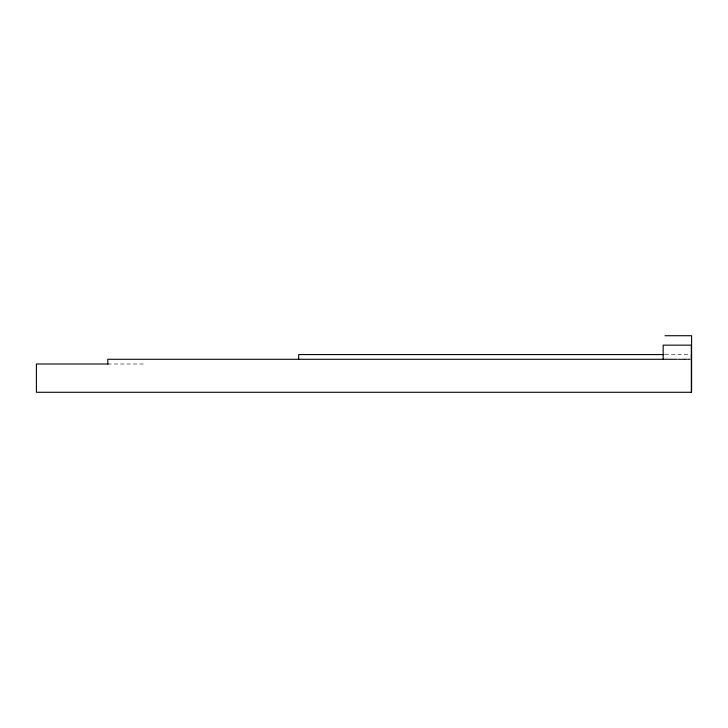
<?xml version="1.0" encoding="UTF-8"?>
<svg xmlns="http://www.w3.org/2000/svg" width="728" height="728" viewBox="0 0 728 728"><rect width="100%" height="100%" fill="white"/><g stroke="black" fill="none" stroke-linecap="round" stroke-linejoin="round"><path stroke-width="0.55" stroke-dasharray="3.64 2.73" d="M665.046 354.572L689.38 354.572M107.79 364L145.828 364"/><path stroke-width="1.09" d="M665.046 335.717L691.6 335.717L691.6 392.283L36.4 392.283L36.4 364L108.308 364M663.918 354.572L298.68 354.572L298.68 359.286M677.368 359.286L107.79 359.286L107.79 364M678.451 359.286L680.571 359.286M681.417 359.286L684.375 359.286M684.912 359.286L687.241 359.286M688.206 359.286L689.962 359.286M691.454 354.572L691.454 359.286M691.336 392.283L691.336 345.145L663.153 345.145L663.153 359.286"/></g></svg>
